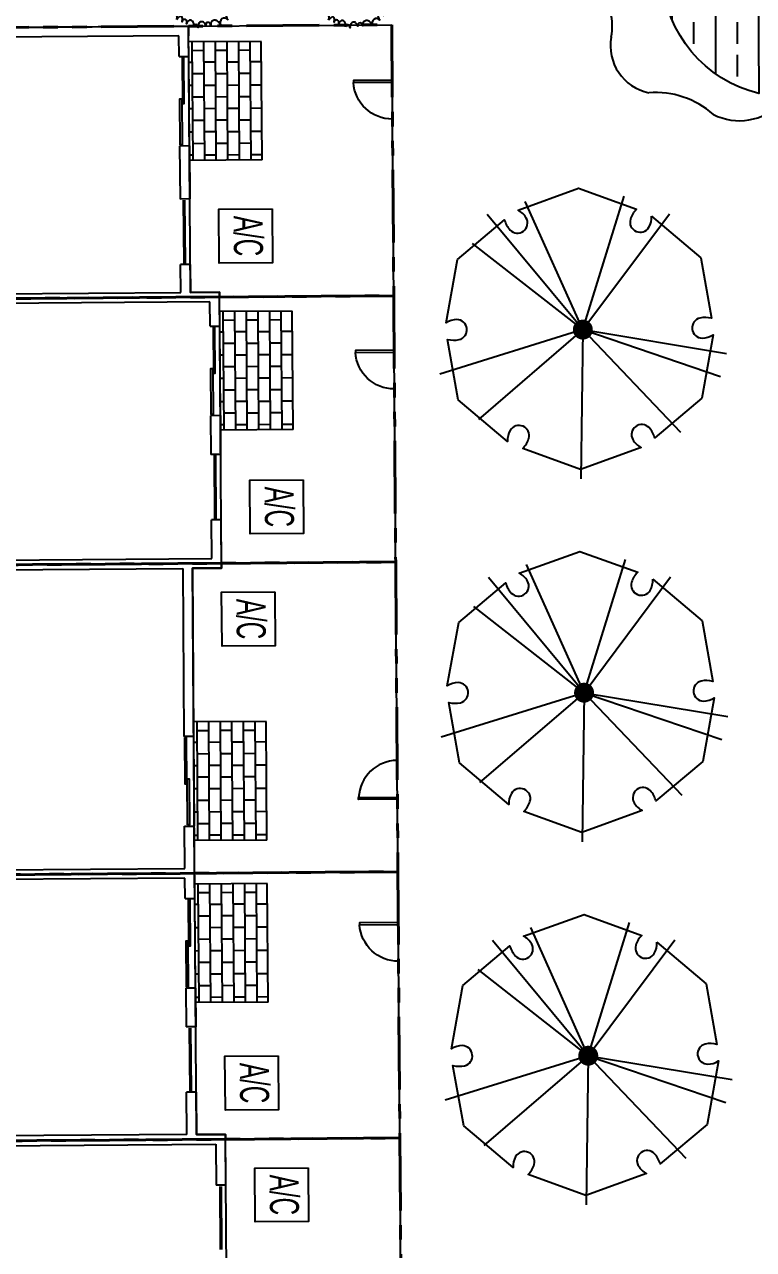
# Model space of a CAD drawing. Header units: feet. Extents: x 919634 to 928945, y 707022 to 708026.
# Drawn here: x 920667.6 to 920717.7, y 707360.7 to 707445.1 of the extents above; entities that cross this region are included whole.
import ezdxf

# ---------------------------------------------------------------- set-up
doc = ezdxf.new("R2010")
doc.units = ezdxf.units.FT
doc.header["$LTSCALE"] = 20
doc.header["$MEASUREMENT"] = 0
doc.linetypes.add('Site Plan$0$PHANTOM2', pattern=[1.25, 0.625, -0.125, 0.125, -0.125, 0.125, -0.125])
for name, color, linetype in [('-u-site-xref', 7, 'Continuous'), ('LK-TREE-013M', 6, 'Continuous'), ('LK-TREE-025M', 2, 'Continuous'), ('LK-TREE-035M', 123, 'Continuous'), ('LK-TREE-050M', 2, 'Continuous'), ('LK-TREE-TRNK', 32, 'Continuous'), ('LP-PATT-SHAR', 4, 'Continuous'), ('LP-SHAR-BRDR-CONT', 123, 'Continuous'), ('LP-TREE', 15, 'Continuous'), ('Site Plan$0$-u-site-bldg_interior', 252, 'Continuous'), ('Site Plan$0$-u-site-fence', 4, 'Site Plan$0$FENCELINE1'), ('Site Plan$0$A-DOOR-EXT_WINDOWS', 253, 'Continuous'), ('Site Plan$0$A-HVAC-EXT', 253, 'Continuous'), ('Site Plan$0$SP-LOT PAVERS', 254, 'Continuous')]:
    doc.layers.add(name, color=color, linetype=linetype)
for name, color, linetype, lineweight in [('Site Plan$0$SP-LOT LINES', 252, 'Site Plan$0$PHANTOM2', 40), ('Site Plan$0$SP-SIDEWALK', 2, 'Continuous', 25), ('SP-BUILDING-FOOTPRINT', 1, 'Continuous', 25)]:
    doc.layers.add(name, color=color, linetype=linetype, lineweight=lineweight)
doc.layers.get('-u-site-xref').off()
doc.styles.add('Site Plan$0$ARIAL', font='arial.ttf')
doc.linetypes.add('Site Plan$0$FENCELINE1', pattern='A,0.25,-0.1,[133,ltypeshp.shx,S=0.1,R=0,X=-0.1,Y=0],-0.1,1', length=1.45)

# ---------------------------------------------------------------- blocks, each defined once
blk = doc.blocks.new('Site Plan$0$A$C05C92244')
at = {"layer": 'Site Plan$0$A-DOOR-EXT_WINDOWS'}
blk.add_lwpolyline([(32, 32), (32, 0), (30.4, 0), (30.4, 32)], close=True, dxfattribs=at)
blk.add_arc((32.1, 32.1), 32.1, 180.0573, 267.0051, dxfattribs=at)
blk = doc.blocks.new('Site Plan')
at = {"layer": 'Site Plan$0$SP-LOT PAVERS'}
h = blk.add_hatch(dxfattribs=at)
h.set_pattern_fill('AR-B816', color=256, scale=0.1, angle=-89.58549)
h.set_pattern_definition([(270.41450948, (204880.94605, 1625520.8877), (0.7999790646, 0.00578759365), []), (0.41450948, (204880.94605, 1625520.8877), (0.7941914709, 0.80576665823), [0.8, -0.8])])
h.paths.add_polyline_path([(920683.91, 707435.755), (920683.851, 707443.922), (920678.851, 707443.886), (920678.91, 707435.719)])
h = blk.add_hatch(dxfattribs=at)
h.set_pattern_fill('AR-B816', color=256, scale=0.1, angle=-89.58549)
h.set_pattern_definition([(270.41450948, (204883.08044, 1625502.3193), (0.7999790646, 0.00578759365), []), (0.41450948, (204883.08044, 1625502.3193), (0.7941914709, 0.80576665823), [0.8, -0.8])])
h.paths.add_polyline_path([(920686.044, 707417.187), (920685.985, 707425.353), (920680.985, 707425.317), (920681.044, 707417.151)])
h = blk.add_hatch(dxfattribs=at)
h.set_pattern_fill('AR-B816', color=256, scale=0.1, angle=-89.58549)
h.set_pattern_definition([(270.41450948, (204881.2849, 1625474.0556), (0.7999790646, 0.00578759365), []), (0.41450948, (204881.2849, 1625474.0556), (0.7941914709, 0.80576665823), [0.8, -0.8])])
h.paths.add_polyline_path([(920684.249, 707388.923), (920684.189, 707397.09), (920679.19, 707397.054), (920679.249, 707388.887)])
h = blk.add_hatch(dxfattribs=at)
h.set_pattern_fill('AR-B816', color=256, scale=0.1, angle=-89.58549)
h.set_pattern_definition([(270.41450948, (204881.3656, 1625462.89534), (0.7999790646, 0.00578759365), []), (0.41450948, (204881.3656, 1625462.89534), (0.7941914709, 0.80576665823), [0.8, -0.8])])
h.paths.add_polyline_path([(920684.329, 707377.763), (920684.27, 707385.929), (920679.27, 707385.893), (920679.329, 707377.727)])
at = {"layer": 'Site Plan$0$-u-site-bldg_interior'}
for p, q in [((920635.344, 707444.654, 0), (920678.843, 707444.969, 0)), ((920678.843, 707444.969, 0), (920678.848, 707444.302, 0)), ((920678.181, 707444.298, 0), (920646.015, 707444.065, 0)), ((920678.191, 707442.881, 0), (920678.181, 707444.298, 0)), ((920678.858, 707442.886, 0), (920678.848, 707444.302, 0)), ((920678.191, 707442.881, 0), (920678.858, 707442.886, 0)), ((920678.903, 707436.719, 0), (920678.858, 707442.886, 0)), ((920678.903, 707436.719, 0), (920678.858, 707442.886, 0)), ((920678.903, 707436.719, 0), (920678.236, 707436.714, 0)), ((920678.236, 707436.714, 0), (920678.262, 707433.062, 0)), ((920678.903, 707436.719, 0), (920678.929, 707433.067, 0)), ((920678.929, 707433.067, 0), (920678.262, 707433.062, 0)), ((920678.539, 707428.647, 0), (920678.508, 707432.98, 0)), ((920678.632, 707428.648, 0), (920678.6, 707432.981, 0)), ((920678.962, 707428.567, 0), (920678.295, 707428.562, 0)), ((920678.309, 707426.631, 0), (920678.295, 707428.562, 0)), ((920636.81, 707426.331, 0), (920678.309, 707426.631, 0)), ((920678.976, 707426.636, 0), (920680.976, 707426.651, 0)), ((920680.976, 707426.651, 0), (920680.978, 707426.317, 0)), ((920680.314, 707425.979, 0), (920643.898, 707425.716, 0)), ((920680.326, 707424.312, 0), (920680.314, 707425.979, 0)), ((920680.992, 707424.317, 0), (920680.978, 707426.317, 0)), ((920680.326, 707424.312, 0), (920680.992, 707424.317, 0)), ((920681.037, 707418.151, 0), (920680.992, 707424.317, 0)), ((920681.037, 707418.151, 0), (920680.992, 707424.317, 0)), ((920681.037, 707418.151, 0), (920680.37, 707418.146, 0)), ((920680.37, 707418.146, 0), (920680.39, 707415.479, 0)), ((920681.037, 707418.151, 0), (920681.056, 707415.484, 0)), ((920681.056, 707415.484, 0), (920680.39, 707415.479, 0)), ((920680.666, 707411.065, 0), (920680.635, 707415.398, 0)), ((920680.759, 707411.065, 0), (920680.728, 707415.398, 0)), ((920681.089, 707410.984, 0), (920680.422, 707410.98, 0)), ((920680.441, 707408.313, 0), (920680.422, 707410.98, 0)), ((920681.111, 707407.984, 0), (920681.089, 707410.984, 0)), ((920644.026, 707408.049, 0), (920680.441, 707408.313, 0)), ((920681.111, 707407.984, 0), (920681.113, 707407.651, 0)), ((920640.031, 707407.354, 0), (920678.446, 707407.632, 0)), ((920678.446, 707407.632, 0), (920678.53, 707396.049, 0)), ((920681.113, 707407.651, 0), (920679.113, 707407.637, 0)), ((920679.113, 707407.637, 0), (920679.197, 707396.054, 0)), ((920679.197, 707396.054, 0), (920678.53, 707396.049, 0)), ((920679.197, 707396.054, 0), (920679.241, 707389.887, 0)), ((920679.197, 707396.054, 0), (920679.241, 707389.887, 0)), ((920678.575, 707389.882, 0), (920679.241, 707389.887, 0)), ((920678.596, 707386.966, 0), (920678.575, 707389.882, 0)), ((920679.263, 707386.97, 0), (920679.241, 707389.887, 0)), ((920640.18, 707386.688, 0), (920678.596, 707386.966, 0)), ((920679.267, 707386.306, 0), (920679.263, 707386.973, 0)), ((920678.601, 707386.305, 0), (920635.602, 707385.994, 0)), ((920678.611, 707384.889, 0), (920678.601, 707386.305, 0)), ((920679.278, 707384.893, 0), (920679.267, 707386.31, 0)), ((920678.611, 707384.889, 0), (920679.278, 707384.893, 0)), ((920679.322, 707378.727, 0), (920679.278, 707384.893, 0)), ((920679.322, 707378.727, 0), (920679.278, 707384.893, 0)), ((920679.322, 707378.727, 0), (920678.656, 707378.722, 0)), ((920678.656, 707378.722, 0), (920678.675, 707376.055, 0)), ((920679.341, 707376.06, 0), (920678.675, 707376.055, 0)), ((920678.952, 707371.641, 0), (920678.92, 707375.974, 0)), ((920679.044, 707371.641, 0), (920679.013, 707375.975, 0)), ((920679.374, 707371.56, 0), (920678.707, 707371.556, 0)), ((920678.728, 707368.639, 0), (920678.707, 707371.556, 0)), ((920679.374, 707371.56, 0), (920679.395, 707368.644, 0)), ((920678.728, 707368.639, 0), (920640.313, 707368.361, 0)), ((920679.395, 707368.644, 0), (920681.395, 707368.658, 0)), ((920681.395, 707368.658, 0), (920681.398, 707368.319, 0)), ((920642.318, 707367.703, 0), (920680.733, 707367.981, 0)), ((920680.733, 707367.981, 0), (920680.754, 707365.147, 0)), ((920681.42, 707365.152, 0), (920680.754, 707365.147, 0)), ((920680.999, 707365.066, 0), (920681.031, 707360.733, 0)), ((920681.092, 707365.066, 0), (920681.123, 707360.733, 0))]:
    blk.add_line(p, q, dxfattribs=at)
at = {"layer": 'Site Plan$0$-u-site-bldg_interior', "ltscale": 0.25}
for p, q in [((920678.962, 707428.567, 0), (920678.976, 707426.636, 0)), ((920680.992, 707424.317, 0), (920680.978, 707426.317, 0)), ((920679.322, 707378.727, 0), (920679.341, 707376.06, 0)), ((920681.42, 707365.152, 0), (920681.398, 707368.319, 0))]:
    blk.add_line(p, q, dxfattribs=at)
at = {"layer": 'Site Plan$0$-u-site-bldg_interior', "elevation": 0}
for points in [[(920678.404, 707442.799), (920678.427, 707439.635), (920678.552, 707439.636), (920678.529, 707442.8)], [(920678.281, 707436.798), (920678.258, 707439.967), (920678.383, 707439.968), (920678.406, 707436.799)], [(920680.539, 707424.231), (920680.562, 707421.067), (920680.687, 707421.068), (920680.664, 707424.232)], [(920680.415, 707418.23), (920680.393, 707421.399), (920680.518, 707421.4), (920680.54, 707418.231)], [(920678.576, 707395.966), (920678.599, 707392.796), (920678.724, 707392.797), (920678.701, 707395.967)], [(920678.787, 707389.967), (920678.764, 707393.131), (920678.889, 707393.132), (920678.912, 707389.968)], [(920678.824, 707384.807), (920678.847, 707381.643), (920678.972, 707381.644), (920678.949, 707384.808)], [(920678.701, 707378.806), (920678.678, 707381.975), (920678.803, 707381.976), (920678.826, 707378.807)]]:
    blk.add_lwpolyline(points, close=True, dxfattribs=at)
at = {"layer": 'Site Plan$0$-u-site-fence', "ltscale": 0.15}
for p, q in [((920678.843, 707444.969, 0), (920692.843, 707445.07, 0)), ((920693.665, 707331.407, 0), (920692.843, 707445.07, 0)), ((920680.978, 707426.317, 0), (920692.978, 707426.404, 0)), ((920680.978, 707426.317, 0), (920692.978, 707426.404, 0)), ((920681.111, 707407.984, 0), (920693.11, 707408.071, 0)), ((920679.265, 707386.637, 0), (920693.265, 707386.738, 0)), ((920679.265, 707386.637, 0), (920693.265, 707386.738, 0)), ((920681.398, 707368.319, 0), (920693.397, 707368.406, 0))]:
    blk.add_line(p, q, dxfattribs=at)
at = {"layer": 'Site Plan$0$A-HVAC-EXT', "elevation": 0}
for points in [[(920684.601, 707432.389), (920684.628, 707428.677), (920680.961, 707428.651), (920680.934, 707432.362)], [(920686.736, 707413.737), (920686.763, 707410.025), (920683.096, 707409.999), (920683.069, 707413.71)], [(920684.792, 707406.011), (920684.818, 707402.299), (920681.152, 707402.273), (920681.125, 707405.984)], [(920685.023, 707374.057), (920685.05, 707370.345), (920681.383, 707370.319), (920681.356, 707374.03)], [(920687.079, 707366.36), (920687.105, 707362.648), (920683.439, 707362.622), (920683.412, 707366.333)]]:
    blk.add_lwpolyline(points, close=True, dxfattribs=at)
at = {"layer": 'Site Plan$0$SP-LOT LINES', "ltscale": 0.4}
for p, q in [((920602.844, 707444.419, 0), (920692.843, 707445.07, 0)), ((920692.843, 707445.07, 0), (920692.978, 707426.404, 0)), ((920692.978, 707426.404, 0), (920602.979, 707425.753, 0)), ((920602.979, 707425.753, 0), (920692.978, 707426.404, 0)), ((920692.978, 707426.404, 0), (920693.11, 707408.071, 0)), ((920603.112, 707407.42, 0), (920693.11, 707408.071, 0)), ((920693.11, 707408.071, 0), (920603.112, 707407.42, 0)), ((920693.11, 707408.071, 0), (920693.265, 707386.738, 0)), ((920693.265, 707386.738, 0), (920603.266, 707386.087, 0)), ((920603.266, 707386.087, 0), (920693.265, 707386.738, 0)), ((920693.265, 707386.738, 0), (920693.397, 707368.406, 0)), ((920693.397, 707368.406, 0), (920603.399, 707367.754, 0)), ((920603.399, 707367.754, 0), (920693.397, 707368.406, 0)), ((920693.397, 707368.406, 0), (920693.53, 707350.073, 0))]:
    blk.add_line(p, q, dxfattribs=at)
at = {"layer": 'Site Plan$0$SP-SIDEWALK'}
for p, q in [((920683.851, 707443.922, 0), (920678.851, 707443.886, 0)), ((920683.91, 707435.755, 0), (920683.851, 707443.922, 0)), ((920683.91, 707435.755, 0), (920678.91, 707435.719, 0)), ((920685.985, 707425.353, 0), (920680.985, 707425.317, 0)), ((920686.044, 707417.187, 0), (920685.985, 707425.353, 0)), ((920686.044, 707417.187, 0), (920681.044, 707417.151, 0)), ((920684.189, 707397.09, 0), (920679.19, 707397.054, 0)), ((920684.249, 707388.923, 0), (920684.189, 707397.09, 0)), ((920684.249, 707388.923, 0), (920679.249, 707388.887, 0)), ((920684.27, 707385.929, 0), (920679.27, 707385.893, 0)), ((920684.329, 707377.763, 0), (920684.27, 707385.929, 0)), ((920684.329, 707377.763, 0), (920679.329, 707377.727, 0))]:
    blk.add_line(p, q, dxfattribs=at)
at = {"layer": 'Site Plan$0$-u-site-fence', "ltscale": 0.01}
for p, xscale, yscale, zscale, rotation in [((920690.219, 707438.551, 0), -0.0833333333333333, 0.0833333333333333, 0.08333333333333333, 270.4145094994932), ((920690.353, 707419.968, 0), -0.0833333333333333, 0.0833333333333333, 0.08333333333333333, 270.4145094994932), ((920690.539, 707394.386, 0), 0.08333333333333329, 0.08333333333333329, 0.08333333333333329, 270.4145094568818), ((920690.639, 707380.559, 0), -0.0833333333333333, 0.0833333333333333, 0.08333333333333333, 270.4145094994932)]:
    blk.add_blockref('Site Plan$0$A$C05C92244', p, dxfattribs=dict(at, xscale=xscale, yscale=yscale, zscale=zscale, rotation=rotation))
at = {"layer": 'Site Plan$0$A-HVAC-EXT', "style": 'Site Plan$0$ARIAL', "width": 0.6}
for p in [(920681.955, 707431.911, 0), (920684.09, 707413.26, 0), (920682.146, 707405.534, 0), (920682.377, 707373.58, 0), (920684.433, 707365.882, 0)]:
    blk.add_text('A/C', height=2, rotation=270.41451, dxfattribs=at).set_placement(p)
blk = doc.blocks.new('TREE-SIMP-005')
at = {"layer": 'LK-TREE-050M'}
for centre, radius, start, end in [((-0.0838, 0.274), 0.241, 69.6603, 159.1137), ((0.2415, 1.0962), 0.6433, 247.9485, 270.591), ((0.2136, 0.2365), 0.2192, 356.1089, 80.9259), ((-0.4875, 0.4275), 0.1909, 291.9961, 339.2866), ((-0.3443, 0.0855), 0.1799, 113.509, 209.6004), ((0.7466, 0.1943), 0.3156, 175.0254, 219.3558), ((-0.6576, -0.1441), 0.2109, 348.5774, 41.8886), ((0.3365, -0.1024), 0.1921, 283.2701, 30.1865), ((-0.265, -0.2198), 0.189, 169.6437, 258.5101), ((0.5862, -0.6645), 0.4289, 119.013, 149.3179), ((-0.2766, -0.7487), 0.3447, 48.5313, 94.3414), ((0.0544, -0.29), 0.2253, 242.861, 316.3019)]:
    blk.add_arc(centre, radius, start, end, dxfattribs=at)
at = {"layer": 'LK-TREE-TRNK', "const_width": 0.0375}
blk.add_lwpolyline([(-0.0188, 0, 1), (0.0187, 0, 1)], format="xyb", close=True, dxfattribs=at)
blk = doc.blocks.new('TREE-DCID-109')
at = {"layer": 'LK-TREE-013M'}
for q in [(-0.2167, 0.4824), (-0.3601, 0.4331), (0.5178, -0.1757), (0.5412, -0.0897)]:
    blk.add_line((0, 0), q, dxfattribs=at)
at = {"layer": 'LK-TREE-025M'}
for q in [(0.3255, 0.4361), (-0.538, -0.1671), (-0.3929, -0.3378)]:
    blk.add_line((0, 0), q, dxfattribs=at)
at = {"layer": 'LK-TREE-035M'}
for q in [(0.1554, 0.5017), (-0.4146, 0.324), (-0.0073, -0.5611), (0.3673, -0.3859)]:
    blk.add_line((0, 0), q, dxfattribs=at)
at = {"layer": 'LK-TREE-050M'}
blk.add_lwpolyline([(0.2585, 0.4269), (0.4439, 0.2704), (0.4843, 0.0427, 0.127189), (0.4404, 0.0438, 0.875318), (0.449, -0.0318, 0.149076), (0.4901, -0.0195), (0.4473, -0.2584), (0.2703, -0.4072, 0.127189), (0.2492, -0.3686, 0.875318), (0.1881, -0.4139, 0.149076), (0.2192, -0.4433), (-0.009, -0.5257), (-0.2264, -0.4468, 0.127189), (-0.2035, -0.4093, 0.875318), (-0.2732, -0.379, 0.149076), (-0.2831, -0.4206), (-0.4686, -0.2642), (-0.509, -0.0365, 0.127189), (-0.4651, -0.0376, 0.875318), (-0.4737, 0.038, 0.149076), (-0.5147, 0.0258), (-0.4719, 0.2646), (-0.2949, 0.4134, 0.127189), (-0.2739, 0.3749, 0.875318), (-0.2128, 0.4201, 0.149076), (-0.2439, 0.4495), (-0.0157, 0.5319), (0.2017, 0.453, 0.127189), (0.1788, 0.4155, 0.875318), (0.2486, 0.3852, 0.149076)], format="xyb", close=True, dxfattribs=at)
at = {"layer": 'LK-TREE-TRNK', "const_width": 0.0375}
blk.add_lwpolyline([(-0.0188, 0, 1), (0.0188, 0, 1)], format="xyb", close=True, dxfattribs=at)
blk = doc.blocks.new('TREE-SIMP-050')
at = {"layer": 'LK-TREE-050M'}
for points in [[(-0.506, 0.165, 0.92387), (-0.472, 0.268, 0.068201), (-0.415, 0.254, 0.418161), (-0.359, 0.305, 0.237434), (-0.38, 0.344, 0.084258), (-0.357, 0.33, 0.532572), (-0.318, 0.359, 0.225968), (-0.33, 0.382, 0.121249), (-0.292, 0.366, 0.454143), (-0.246, 0.408, 0.210611), (-0.268, 0.456, 0.143881), (-0.238, 0.439, 0.352237), (-0.217, 0.456, 0.123809), (-0.218, 0.478)], [(-0.217, 0.477, 0.231941), (-0.168, 0.432, 0.403646), (-0.125, 0.46, 0.128377), (-0.127, 0.503, 0.200456), (-0.111, 0.476, 0.512109), (-0.068, 0.483, 0.244908), (-0.069, 0.514, 0.019838), (-0.05, 0.478, 0.649211), (-0.006, 0.487, 0.098861), (0, 0.536)], [(0, 0.532, 0.92387), (0.109, 0.532, 0.068201), (0.114, 0.473, 0.418161), (0.179, 0.435, 0.237434), (0.21, 0.468, 0.084258), (0.203, 0.442, 0.532572), (0.243, 0.413, 0.225968), (0.262, 0.433, 0.121249), (0.257, 0.391, 0.454143), (0.312, 0.36, 0.210611), (0.351, 0.396, 0.143881), (0.344, 0.362, 0.352237), (0.367, 0.347, 0.123809), (0.387, 0.355)], [(0.387, 0.354, 0.231941), (0.359, 0.293, 0.403646), (0.399, 0.261, 0.128377), (0.439, 0.276, 0.200456), (0.418, 0.253, 0.512109), (0.439, 0.214, 0.244908), (0.468, 0.224, 0.019838), (0.439, 0.195, 0.649211), (0.461, 0.156, 0.098861), (0.51, 0.166)], [(-0.521, -0.059, 0.231941), (-0.463, -0.026, 0.403646), (-0.476, 0.023, 0.128377), (-0.518, 0.035, 0.200456), (-0.487, 0.041, 0.512109), (-0.481, 0.084, 0.244908), (-0.51, 0.093, 0.019838), (-0.47, 0.1, 0.649211), (-0.465, 0.144, 0.098861), (-0.51, 0.166)], [(0.506, 0.165, 0.92387), (0.54, 0.061, 0.068201), (0.485, 0.038, 0.418161), (0.469, -0.036, 0.237434), (0.51, -0.055, 0.084258), (0.483, -0.057, 0.532572), (0.468, -0.103, 0.225968), (0.492, -0.115, 0.121249), (0.451, -0.124, 0.454143), (0.439, -0.186, 0.210611), (0.485, -0.211, 0.143881), (0.451, -0.215, 0.352237), (0.443, -0.241, 0.123809), (0.457, -0.259)], [(-0.313, -0.431, 0.92387), (-0.401, -0.366, 0.068201), (-0.37, -0.316, 0.418161), (-0.401, -0.247, 0.237434), (-0.445, -0.255, 0.084258), (-0.424, -0.238, 0.532572), (-0.439, -0.192, 0.225968), (-0.466, -0.196, 0.121249), (-0.438, -0.165, 0.454143), (-0.464, -0.108, 0.210611), (-0.517, -0.114, 0.143881), (-0.491, -0.091, 0.352237), (-0.501, -0.065, 0.123809), (-0.522, -0.059)], [(0.456, -0.258, 0.231941), (0.39, -0.251, 0.403646), (0.371, -0.298, 0.128377), (0.398, -0.332, 0.200456), (0.37, -0.319, 0.512109), (0.339, -0.351, 0.244908), (0.358, -0.376, 0.019838), (0.321, -0.357, 0.649211), (0.291, -0.39, 0.098861), (0.315, -0.434)], [(-0.105, -0.514, 0.231941), (-0.118, -0.448, 0.403646), (-0.169, -0.445, 0.128377), (-0.193, -0.481, 0.200456), (-0.189, -0.45, 0.512109), (-0.229, -0.431, 0.244908), (-0.247, -0.457, 0.019838), (-0.24, -0.416, 0.649211), (-0.281, -0.398, 0.098861), (-0.315, -0.434)], [(0.313, -0.431, 0.92387), (0.224, -0.495, 0.068201), (0.186, -0.449, 0.418161), (0.111, -0.457, 0.237434), (0.106, -0.502, 0.084258), (0.095, -0.477, 0.532572), (0.047, -0.477, 0.225968), (0.043, -0.504, 0.121249), (0.021, -0.467, 0.454143), (-0.041, -0.475, 0.210611), (-0.051, -0.527, 0.143881), (-0.065, -0.495, 0.352237), (-0.093, -0.496, 0.123809), (-0.105, -0.514)]]:
    blk.add_lwpolyline(points, format="xyb", dxfattribs=at)
at = {"layer": 'LK-TREE-TRNK', "const_width": 0.0375}
blk.add_lwpolyline([(-0.019, 0, 1), (0.019, 0, 1)], format="xyb", close=True, dxfattribs=at)

msp = doc.modelspace()

# ---------------------------------------------------------------- block references
at = {"layer": '-u-site-xref'}
msp.add_blockref('Site Plan', (0, 0), dxfattribs=at)

# ---------------------------------------------------------------- next in the draw order: hatches: boundary and pattern name
at = {"layer": 'LP-PATT-SHAR'}
h = msp.add_hatch(dxfattribs=at)
h.set_pattern_fill('ANSI33', color=256, scale=12, angle=45)
h.set_pattern_definition([(90, (920409.1468, 707331.992), (-3, 0), []), (90, (920410.6468, 707333.492), (-3, 0), [1.5, -0.75])])
edge = h.paths.add_edge_path()
edge.add_line((920717.069, 707457.007), (920780.849, 707457.462))
edge.add_line((920780.849, 707457.462), (920780.86, 707455.963))
edge.add_line((920780.86, 707455.963), (920718.029, 707455.517))
edge.add_line((920718.029, 707455.517), (920718.125, 707440.332))
edge.add_arc((920720.189, 707448.833), 8.749, 110.89184, 256.35453, ccw=False)

# ---------------------------------------------------------------- next in the draw order: linework, layer by layer
at = {"layer": 'LP-SHAR-BRDR-CONT', "elevation": 0}
msp.add_lwpolyline([(920717.069, 707457.007), (920780.849, 707457.462), (920780.86, 707455.963), (920718.029, 707455.517), (920718.125, 707440.332, -0.736339), (920717.069, 707457.007)], format="xyb", close=True, dxfattribs=at)
at = {"layer": 'SP-BUILDING-FOOTPRINT', "elevation": 0}
for points in [[(920678.839, 707444.969), (920635.342, 707444.654), (920635.396, 707437.415), (920636.063, 707437.42), (920636.143, 707426.326), (920635.893, 707426.324), (920635.977, 707414.825), (920643.31, 707414.878), (920643.359, 707408.045), (920639.359, 707408.016), (920639.514, 707386.689), (920634.93, 707386.656), (920634.968, 707381.478), (920634.634, 707381.475), (920634.682, 707374.832), (920631.016, 707374.794), (920631.065, 707367.961), (920638.982, 707368.018), (920638.984, 707367.682), (920641.651, 707367.702), (920641.731, 707356.604)], [(920681.533, 707349.653), (920681.395, 707368.658), (920679.395, 707368.644), (920679.113, 707407.637), (920681.113, 707407.651), (920680.976, 707426.651), (920678.976, 707426.636), (920678.839, 707444.969)]]:
    msp.add_lwpolyline(points, dxfattribs=at)

# ---------------------------------------------------------------- next in the draw order: block references
at = {"layer": 'LP-TREE'}
for name, p, xscale, yscale, zscale in [('TREE-SIMP-005', (920715.831, 707447.462, 0), 17.4705586228176, 17.4705586228176, 18.91141011540282), ('TREE-SIMP-050', (920679.792, 707447.849, 0), 5.644272837357521, 5.644272837357521, 6.584984976917108), ('TREE-SIMP-050', (920690.259, 707447.82, 0), 5.644272837357521, 5.644272837357521, 6.584984976917108), ('TREE-DCID-109', (920705.998, 707424.07, 0), 18.29877919221403, 18.29877919221403, 18.91141011540282), ('TREE-DCID-109', (920706.083, 707399.07, 0), 18.29877919221403, 18.29877919221403, 18.91141011540282), ('TREE-DCID-109', (920706.371, 707374.071, 0), 18.29877919221403, 18.29877919221403, 18.91141011540282)]:
    msp.add_blockref(name, p, dxfattribs=dict(at, xscale=xscale, yscale=yscale, zscale=zscale))

doc.saveas('drawing.dxf')
